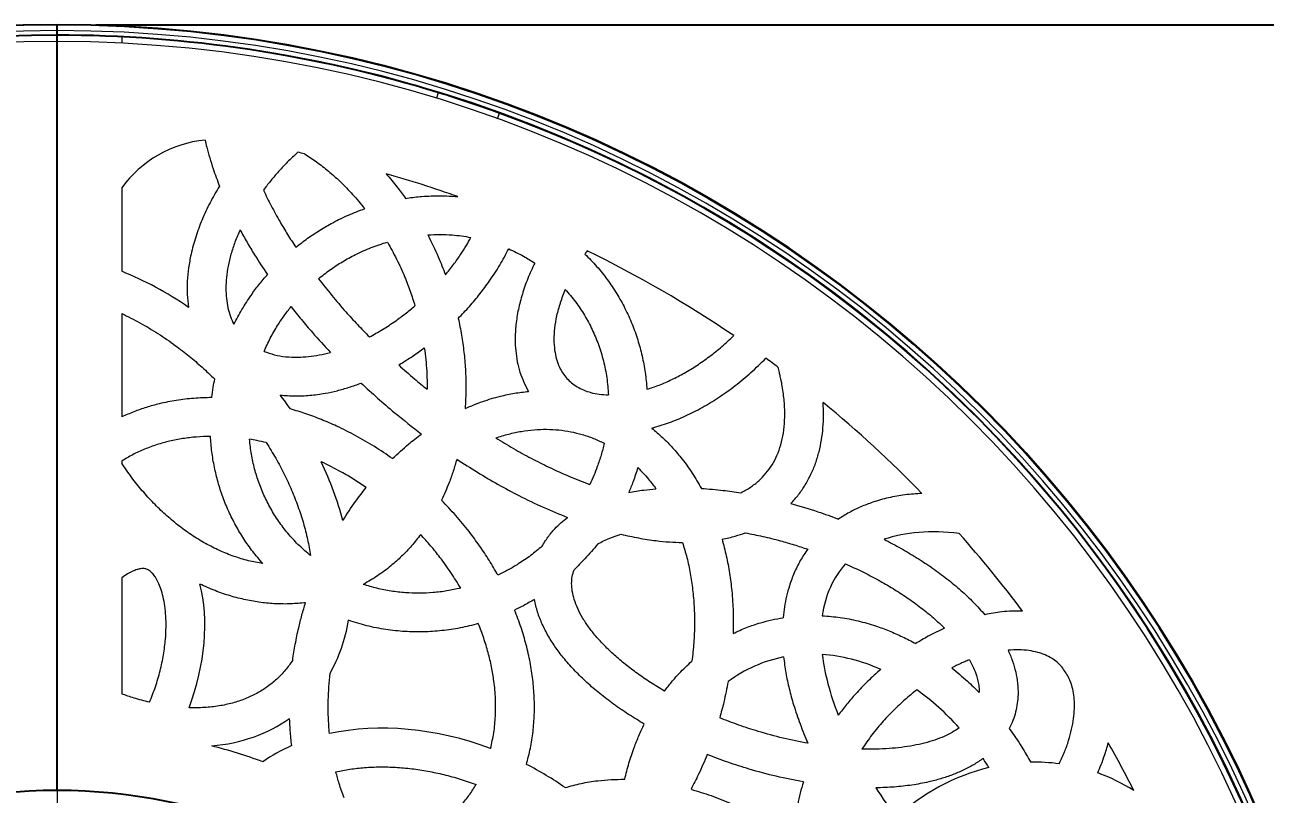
# Model space of a CAD drawing. Header units: millimetres. Extents: x -2045 to 3895, y -2116 to 2084.
# Drawn here: x 64 to 1024, y 599 to 1195 of the extents above; entities that cross this region are included whole.
import ezdxf

# ---------------------------------------------------------------- set-up
doc = ezdxf.new("R2010")
doc.units = ezdxf.units.MM
doc.header["$PDSIZE"] = -1
doc.layers.add('WYMIAR', color=96, linetype='Continuous')
doc.dimstyles.new('1-1', dxfattribs={"dimtxt": 30, "dimasz": 25, "dimexe": 6.25, "dimexo": 30, "dimgap": 20.625, "dimtad": 1, "dimdec": 1, "dimtxsty": 'Standard', "dimcen": 0, "dimclrd": 2, "dimclre": 2, "dimclrt": 2, "dimadec": 0, "dimazin": 0, "dimtfac": 1, "dimtdec": 1, "dimtmove": 0, "dimatfit": 3, "dimfxl": 0, "dimarcsym": 0})

# ---------------------------------------------------------------- blocks, each defined once
blk = doc.blocks.new('*D5')
at = {"layer": 'Defpoints', "color": 0}
for p in [(88.71, 1194.81), (88.71, -831.19), (1588.98, -831.19)]:
    blk.add_point(p, dxfattribs=at)
at = {"layer": 'WYMIAR', "color": 2, "lineweight": -2}
for p, q in [((118.71, 1194.81), (1595.23, 1194.81)), ((1588.98, 1169.81), (1588.98, -806.19)), ((118.71, -831.19), (1595.23, -831.19))]:
    blk.add_line(p, q, dxfattribs=at)
at = {"layer": 'WYMIAR', "color": 2}
for points in [[(1584.81, 1169.81), (1593.14, 1169.81), (1588.98, 1194.81)], [(1584.81, -806.19), (1593.14, -806.19), (1588.98, -831.19)]]:
    blk.add_solid(points, dxfattribs=at)
at = {"layer": 'WYMIAR', "color": 2, "insert": (1553.35, 181.81), "char_height": 30, "attachment_point": 5, "rotation": 90}
blk.add_mtext('2026', dxfattribs=at)

msp = doc.modelspace()

# ---------------------------------------------------------------- linework, layer by layer
at = {"color": 7, "linetype": 'Continuous'}
msp.add_line((88.71, 601.81), (88.71, 1194.81), dxfattribs=at)
msp.add_line((88.71, 601.81), (88.71, 1194.81), dxfattribs=at)
at = {"color": 7, "linetype": 'Continuous', "lineweight": 15}
for p, q in [((88.71, 1194.81), (88.71, 1190.31)), ((88.71, 1190.31), (88.71, 1186.81)), ((88.71, 1186.81), (88.71, 1181.81)), ((88.71, 1181.81), (88.71, 581.81)), ((138.71, 1185.57), (138.71, 1180.56)), ((383.71, 1142.34), (382.19, 1137.78)), ((431.12, 1126.45), (383.71, 1142.34)), ((429.6, 1121.92), (431.12, 1126.45)), ((138.71, 1068.47), (138.71, 1003.91)), ((138.71, 971.2), (138.71, 891.06)), ((138.71, 856.87), (138.71, 855.3)), ((138.71, 766.47), (138.71, 676.6))]:
    msp.add_line(p, q, dxfattribs=at)
at = {"color": 7, "linetype": 'Continuous'}
for centre, radius, start, end in [((88.71, 181.81), 1013, 90, 180), ((89.51, 181.02), 1013.79, 90.04482, 179.95518), ((88.71, 181.81), 1013, 0, 90), ((87.92, 181.02), 1013.79, 0.04482, 89.95518), ((89.51, 181.02), 1005.79, 90.04482, 160.04886), ((87.92, 181.02), 1005.79, 72.89744, 89.95518), ((87.92, 181.02), 1005.79, 70.04886, 72.89744), ((87.92, 181.02), 1005.79, 0.04482, 70.04886), ((88.71, 181.81), 420, 90, 180), ((88.71, 181.81), 420, 0, 90)]:
    msp.add_arc(centre, radius, start, end, dxfattribs=at)
at = {"color": 7, "linetype": 'Continuous', "lineweight": 15}
for centre, radius, start, end in [((88.71, 181.81), 1013, 90, 180), ((88.71, 181.81), 1008.5, 90, 180), ((88.71, 181.81), 1013, 0, 90), ((88.71, 181.81), 1008.5, 0, 90), ((88.71, 181.81), 1005, 90, 180), ((88.71, 181.81), 1000, 90, 180), ((88.71, 181.81), 1005, 0, 90), ((88.71, 181.81), 1000, 0, 90), ((212.14, 1015.38), 90.61, 95.68702, 144.13311), ((241.9, 1112.22), 39.31, 189.78132, 197.95258), ((88.71, 181.81), 933, 78.15994, 78.49073), ((88.71, 181.81), 933, 70.58037, 74.15874), ((88.71, 181.81), 933, 55.8637, 63.91393), ((88.71, 181.81), 933, 53.262, 53.99465), ((88.71, 181.81), 933, 44.16561, 50.5508), ((88.71, 181.81), 933, 36.79414, 41.56258), ((88.71, 181.81), 933, 32.97399, 33.55041), ((88.71, 181.81), 470, 70.21352, 75.24963), ((88.71, 181.81), 933, 26.7475, 29.3238)]:
    msp.add_arc(centre, radius, start, end, dxfattribs=at)
for centre, major_axis, ratio, start_param, end_param in [((130.24, 827.45), (-148.8, 161.46), 0.694421, 5.029466, 5.312628), ((130.24, 827.45), (-148.8, 161.46), 0.694421, 4.516259, 4.577001), ((130.24, 827.45), (-148.8, 161.46), 0.694421, 4.05656, 4.294645), ((901.27, 598.61), (203.61, -177.33), 0.489962, 2.517479, 2.867953), ((901.27, 598.61), (203.61, -177.33), 0.489962, 3.127961, 3.450953), ((132.18, 694.24), (35.06, 107.53), 0.572575, 4.634179, 5.560096), ((130.24, 827.45), (-148.8, 161.46), 0.694421, 3.362193, 3.631227), ((699.13, 527.44), (-64.81, 173.02), 0.761179, 6.160952, 6.496563), ((901.27, 598.61), (203.61, -177.33), 0.489962, 3.637569, 3.893168), ((699.13, 527.44), (-64.81, 173.02), 0.761179, 5.641329, 5.950808), ((699.13, 527.44), (-64.81, 173.02), 0.761179, 5.185656, 5.443017), ((130.24, 827.45), (-148.8, 161.46), 0.694421, 2.649301, 3.053765), ((384.11, 501.51), (173.05, -79.56), 0.724711, 1.671137, 2.375155), ((384.11, 501.51), (173.05, -79.56), 0.724711, 2.566406, 2.736279), ((699.13, 527.44), (-64.81, 173.02), 0.761179, 4.971672, 5.017844), ((384.11, 501.51), (173.05, -79.56), 0.724711, 1.326907, 1.51171), ((837.13, 474.79), (-110.2, -106.16), 0.947335, 4.156784, 4.697451), ((837.13, 474.79), (-110.2, -106.16), 0.947335, 3.789924, 3.938964), ((837.13, 474.79), (-110.2, -106.16), 0.947335, 3.368509, 3.581647), ((901.27, 598.61), (203.61, -177.33), 0.489962, 4.174516, 4.287729)]:
    msp.add_ellipse(centre, major_axis=major_axis, ratio=ratio, start_param=start_param, end_param=end_param, dxfattribs=at)
for points, knots in [([(204.5, 1100.1), (205.24, 1097.31), (206.73, 1091.67), (209.91, 1081.55), (212.65, 1074.34), (214.34, 1069.89)], [0, 0, 0, 0, 0.2724637, 0.5507536, 1, 1, 1, 1]), ([(274.87, 1096.05), (272.16, 1093.51), (266.73, 1088.43), (259.71, 1080.85), (253.57, 1073.62), (250.09, 1069.02), (248.36, 1066.74)], [0, 0, 0, 0, 0.2819, 0.563091, 0.782575, 1, 1, 1, 1]), ([(280.15, 1094.96), (283.3, 1092.89), (289.69, 1088.69), (298.79, 1081.52), (308.15, 1073.17), (317.63, 1063.54), (323.7, 1056.15), (326.77, 1052.43)], [0, 0, 0, 0, 0.178738, 0.361395, 0.547755, 0.771762, 1, 1, 1, 1]), ([(343.4, 1079.38), (346.29, 1075.94), (351.47, 1069.78), (356.18, 1063.24), (358.26, 1060.35)], [0, 0, 0, 0, 0.558184, 1, 1, 1, 1]), ([(214.34, 1069.89), (211.83, 1065.61), (206.86, 1057.14), (200.74, 1043.92), (195.78, 1030.58), (192.39, 1018.12), (190.32, 1006.66), (189.34, 996.27), (189.23, 986.02), (189.99, 979.3), (190.38, 975.97)], [0, 0, 0, 0, 0.150501, 0.297868, 0.441728, 0.581898, 0.689466, 0.794866, 0.898283, 1, 1, 1, 1]), ([(248.36, 1066.74), (250.34, 1062.65), (254.36, 1054.32), (260.71, 1042.9), (267.08, 1032.23), (271.29, 1025.77), (273.42, 1022.51)], [0, 0, 0, 0, 0.26772, 0.54537, 0.770027, 1, 1, 1, 1]), ([(358.26, 1060.35), (362.04, 1060.87), (369.6, 1061.89), (380.21, 1062.4), (389.99, 1062.37), (395.95, 1061.95), (398.92, 1061.74)], [0, 0, 0, 0, 0.280831, 0.561019, 0.780706, 1, 1, 1, 1]), ([(273.42, 1022.51), (276.44, 1024.87), (282.48, 1029.58), (292.08, 1035.92), (302.62, 1041.99), (314.14, 1047.65), (322.56, 1050.84), (326.77, 1052.43)], [0, 0, 0, 0, 0.1870832, 0.3740463, 0.5608037, 0.7805998, 1, 1, 1, 1]), ([(230.24, 1036.07), (228.88, 1032.9), (226.23, 1026.7), (223.19, 1017.28), (220.98, 1008.11), (219.65, 999.25), (219.2, 990.84), (219.58, 982.96), (220.78, 975.68), (222.66, 968.93), (224.58, 964.84), (225.52, 962.84)], [0, 0, 0, 0, 0.136256, 0.266878, 0.391384, 0.509449, 0.620904, 0.724009, 0.821102, 0.912796, 1, 1, 1, 1]), ([(230.24, 1036.07), (232.04, 1032.82), (235.67, 1026.27), (242.65, 1014.65), (248.1, 1006.45), (251.46, 1001.4)], [0, 0, 0, 0, 0.273756, 0.552502, 1, 1, 1, 1]), ([(375.49, 1032.08), (378.65, 1032.22), (384.94, 1032.5), (393.7, 1032.13), (401.72, 1031.36), (406.57, 1030.55), (408.99, 1030.14)], [0, 0, 0, 0, 0.281596, 0.561939, 0.781347, 1, 1, 1, 1]), ([(375.49, 1032.08), (378.32, 1026.44), (383.37, 1016.34), (387.43, 1005.81), (389.21, 1001.17)], [0, 0, 0, 0, 0.559479, 1, 1, 1, 1]), ([(389.21, 1001.17), (391.31, 1003.78), (395.48, 1008.96), (400.77, 1016.5), (405.27, 1023.55), (407.76, 1027.96), (408.99, 1030.14)], [0, 0, 0, 0, 0.286004, 0.56795, 0.785868, 1, 1, 1, 1]), ([(290.94, 998.08), (293.92, 1000.45), (299.88, 1005.18), (309.46, 1011.4), (320.02, 1017.23), (331.59, 1022.48), (340.06, 1025.21), (344.29, 1026.57)], [0, 0, 0, 0, 0.1876093, 0.3749354, 0.5618411, 0.7813913, 1, 1, 1, 1]), ([(344.29, 1026.57), (346.71, 1022.18), (351.58, 1013.39), (357.32, 1000.59), (362.03, 988.5), (364.42, 980.94), (365.62, 977.16)], [0, 0, 0, 0, 0.278726, 0.558943, 0.779546, 1, 1, 1, 1]), ([(399.12, 967.45), (402.05, 970.51), (407.87, 976.62), (415.94, 986.33), (423.84, 996.96), (431.42, 1008.53), (435.95, 1017.03), (438.2, 1021.25)], [0, 0, 0, 0, 0.190141, 0.379336, 0.566974, 0.785369, 1, 1, 1, 1]), ([(438.2, 1021.25), (442.09, 1019.43), (449.03, 1016.19), (455.48, 1012.06), (458.32, 1010.25)], [0, 0, 0, 0, 0.56075, 1, 1, 1, 1]), ([(498.97, 1019.77), (498.64, 1019.3), (498.04, 1018.46), (497.45, 1017.61), (497.19, 1017.24)], [0, 0, 0, 0, 0.5607775, 1, 1, 1, 1]), ([(458.32, 1010.25), (456.47, 1006.29), (452.82, 998.48), (448.61, 986.45), (445.49, 974.52), (443.6, 962.74), (443, 952.01), (443.45, 942.4), (444.68, 933.91), (446.75, 925.78), (449.6, 918.03), (452.23, 913.26), (453.54, 910.89)], [0, 0, 0, 0, 0.126579, 0.249473, 0.368438, 0.483377, 0.594372, 0.679003, 0.761588, 0.842388, 0.921744, 1, 1, 1, 1]), ([(497.19, 1017.24), (500.26, 1014.12), (506.39, 1007.86), (514.57, 997.55), (521.92, 986.64), (528.33, 975.13), (533.75, 963.19), (538.16, 950.89), (541.54, 938.33), (543.98, 925.52), (544.75, 916.85), (545.14, 912.51)], [0, 0, 0, 0, 0.111474, 0.2229867, 0.3345688, 0.4462856, 0.5581609, 0.6682493, 0.7785647, 0.8891413, 1, 1, 1, 1]), ([(225.52, 962.84), (227.54, 966.69), (231.58, 974.38), (238.19, 984.55), (244.81, 993.58), (249.24, 998.79), (251.46, 1001.4)], [0, 0, 0, 0, 0.279553, 0.559489, 0.779692, 1, 1, 1, 1]), ([(290.94, 998.08), (294.33, 993.77), (301.17, 985.09), (311.3, 973.36), (321.03, 962.64), (327.24, 956.25), (330.36, 953.04)], [0, 0, 0, 0, 0.2745172, 0.5537835, 0.7759398, 1, 1, 1, 1]), ([(481.95, 989.86), (480.57, 986.4), (477.91, 979.7), (475.16, 969.61), (473.52, 960.07), (473, 951.2), (473.52, 943.14), (474.98, 935.97), (477.19, 929.95), (479.95, 924.97), (483.12, 920.86), (486.84, 917.31), (491.18, 914.28), (496.19, 911.78), (501.92, 909.85), (508.38, 908.52), (512.95, 908.25), (515.34, 908.11)], [0, 0, 0, 0, 0.103363, 0.200168, 0.289804, 0.371874, 0.446307, 0.5135, 0.574393, 0.623784, 0.671038, 0.717928, 0.766172, 0.817439, 0.872961, 0.933656, 1, 1, 1, 1]), ([(481.95, 989.86), (484.66, 986.7), (490.08, 980.37), (496.99, 969.91), (502.93, 958.85), (507.86, 947.03), (511.65, 934.53), (514.32, 921.45), (515, 912.56), (515.34, 908.11)], [0, 0, 0, 0, 0.138597, 0.277412, 0.416603, 0.556313, 0.703362, 0.851231, 1, 1, 1, 1]), ([(138.71, 971.2), (143.44, 968.87), (153.01, 964.14), (166.89, 955.75), (179.54, 947.06), (190.9, 938.25), (201.06, 929.61), (207.5, 923.44), (210.73, 920.34)], [0, 0, 0, 0, 0.178395, 0.361559, 0.548651, 0.697834, 0.84844, 1, 1, 1, 1]), ([(248.84, 941.83), (250.4, 945.27), (253.54, 952.15), (258.84, 961.29), (264.22, 969.43), (267.88, 974.15), (269.72, 976.51)], [0, 0, 0, 0, 0.278999, 0.558866, 0.77927, 1, 1, 1, 1]), ([(269.72, 976.51), (272.4, 973.14), (277.81, 966.36), (287.9, 954.47), (295.54, 946.18), (300.23, 941.08)], [0, 0, 0, 0, 0.276514, 0.555945, 1, 1, 1, 1]), ([(330.36, 953.04), (333.77, 954.92), (340.68, 958.72), (349.9, 964.85), (358.26, 971), (363.16, 975.1), (365.62, 977.16)], [0, 0, 0, 0, 0.2731546, 0.5525313, 0.7753056, 1, 1, 1, 1]), ([(399.12, 967.45), (400.02, 963.1), (401.81, 954.44), (403.62, 941.32), (404.83, 927.45), (405.29, 912.87), (404.76, 902.69), (404.5, 897.63)], [0, 0, 0, 0, 0.189401, 0.377809, 0.564977, 0.783659, 1, 1, 1, 1]), ([(545.14, 912.51), (548.32, 913.56), (554.85, 915.71), (564.49, 919.96), (574.2, 925.01), (583.99, 930.99), (593.72, 937.87), (603.3, 945.56), (609.28, 951.22), (612.28, 954.06)], [0, 0, 0, 0, 0.12621, 0.258548, 0.396138, 0.538003, 0.690089, 0.844513, 1, 1, 1, 1]), ([(248.84, 941.83), (251.46, 940.9), (256.9, 938.97), (265.8, 937.56), (274.67, 937.2), (283.37, 937.77), (291.74, 938.99), (297.35, 940.38), (300.23, 941.08)], [0, 0, 0, 0, 0.159672, 0.330818, 0.514698, 0.668462, 0.830325, 1, 1, 1, 1]), ([(353.04, 931.34), (356.82, 933.65), (363.6, 937.78), (370.01, 942.45), (372.85, 944.52)], [0, 0, 0, 0, 0.557559, 1, 1, 1, 1]), ([(372.85, 944.52), (373.25, 941.52), (374.04, 935.53), (374.92, 924.86), (375.02, 917.18), (375.08, 912.51)], [0, 0, 0, 0, 0.283156, 0.564036, 1, 1, 1, 1]), ([(353.04, 931.34), (357.09, 927.75), (364.31, 921.33), (371.79, 915.2), (375.08, 912.51)], [0, 0, 0, 0, 0.5602265, 1, 1, 1, 1]), ([(548.86, 882.39), (553.24, 883.68), (562.13, 886.3), (575.16, 891.77), (588.08, 898.33), (600.93, 906.16), (613.55, 915.2), (625.83, 925.33), (633.4, 932.82), (637.19, 936.58)], [0, 0, 0, 0, 0.130526, 0.2652094, 0.403545, 0.5449045, 0.6954068, 0.8474431, 1, 1, 1, 1]), ([(617.74, 832.36), (620.27, 833.71), (625.21, 836.34), (631.77, 841.46), (637.43, 847.3), (642.19, 853.94), (646.03, 861.39), (648.95, 869.66), (650.92, 878.76), (651.89, 888.64), (651.83, 899.29), (650.91, 908.58), (649.96, 914.49), (649.55, 916.73), (649.46, 917.23), (649.33, 917.85), (649.1, 918.92), (648.76, 920.49), (648.27, 922.76), (647.6, 925.83), (647.09, 928.17), (646.79, 929.5)], [0, 0, 0, 0, 0.077486, 0.15179, 0.224555, 0.29759, 0.372657, 0.451357, 0.534957, 0.624441, 0.720447, 0.823379, 0.877514, 0.882681, 0.885366, 0.891175, 0.899939, 0.914903, 0.93499, 0.962898, 1, 1, 1, 1]), ([(208.37, 906.07), (208.73, 908.75), (209.37, 913.53), (210.31, 918.26), (210.73, 920.34)], [0, 0, 0, 0, 0.559645, 1, 1, 1, 1]), ([(261.42, 908.04), (265.19, 907.73), (272.82, 907.1), (284.44, 907.68), (295.33, 909.15), (305.46, 911.35), (314.79, 913.97), (320.92, 916.19), (324.01, 917.31)], [0, 0, 0, 0, 0.177806, 0.359324, 0.544994, 0.693946, 0.84563, 1, 1, 1, 1]), ([(324.01, 917.31), (328.2, 913.43), (336.6, 905.67), (352.05, 892.36), (363.64, 883.34), (370.71, 877.84)], [0, 0, 0, 0, 0.280223, 0.560653, 1, 1, 1, 1]), ([(208.37, 906.07), (203.74, 905.95), (194.57, 905.7), (181.01, 904.04), (168.75, 901.62), (157.79, 898.57), (148.05, 895.21), (141.81, 892.44), (138.71, 891.06)], [0, 0, 0, 0, 0.1931713, 0.3831588, 0.570094, 0.7149757, 0.8582278, 1, 1, 1, 1]), ([(404.5, 897.63), (408.98, 899.52), (417.88, 903.27), (430.71, 907.03), (442.59, 909.6), (449.9, 910.46), (453.54, 910.89)], [0, 0, 0, 0, 0.2860787, 0.5671548, 0.7848304, 1, 1, 1, 1]), ([(348.21, 858.85), (343.6, 862.01), (334.39, 868.3), (319.94, 876.62), (306.2, 883.53), (293.29, 889.11), (281.34, 893.63), (273.24, 896.1), (269.21, 897.33)], [0, 0, 0, 0, 0.189994, 0.378879, 0.56626, 0.712204, 0.856833, 1, 1, 1, 1]), ([(656.57, 824.01), (658.61, 826.28), (662.68, 830.84), (667.83, 838.46), (672.22, 846.58), (675.76, 855.18), (678.47, 864.11), (680.38, 873.32), (681.51, 882.76), (681.96, 892.45), (681.68, 898.97), (681.54, 902.27)], [0, 0, 0, 0, 0.108254, 0.216606, 0.325524, 0.435163, 0.545957, 0.656299, 0.768516, 0.882951, 1, 1, 1, 1]), ([(207.36, 876.06), (203.73, 875.94), (196.55, 875.71), (185.99, 874.41), (175.82, 872.44), (165.93, 869.72), (156.39, 866.22), (147.21, 862.01), (141.53, 858.57), (138.71, 856.87)], [0, 0, 0, 0, 0.1510464, 0.2982098, 0.4415729, 0.5812783, 0.7240217, 0.8634242, 1, 1, 1, 1]), ([(247.92, 777.48), (245.29, 780.55), (240.03, 786.68), (233.06, 796.61), (226.82, 807.01), (221.39, 817.88), (216.83, 829.08), (213.13, 840.54), (210.31, 852.2), (208.29, 864.06), (207.67, 872.06), (207.36, 876.06)], [0, 0, 0, 0, 0.111434, 0.222924, 0.334513, 0.446248, 0.558146, 0.668253, 0.778583, 0.889156, 1, 1, 1, 1]), ([(284.81, 783.67), (281.87, 786.19), (275.98, 791.22), (268.07, 799.76), (260.91, 808.93), (254.61, 818.75), (249.25, 829.06), (244.84, 839.78), (241.41, 850.82), (238.88, 862.17), (238.02, 869.89), (237.6, 873.76)], [0, 0, 0, 0, 0.111173, 0.222305, 0.333514, 0.444913, 0.55661, 0.666701, 0.777253, 0.888337, 1, 1, 1, 1]), ([(250.58, 871.19), (248.16, 871.73), (243.85, 872.7), (239.5, 873.44), (237.6, 873.76)], [0, 0, 0, 0, 0.562873, 1, 1, 1, 1]), ([(348.21, 858.85), (352.27, 862.63), (359.46, 869.33), (367.29, 875.26), (370.71, 877.84)], [0, 0, 0, 0, 0.5639892, 1, 1, 1, 1]), ([(428.13, 874.78), (431.44, 875.85), (437.98, 877.95), (447.94, 880.04), (457.79, 881.29), (467.49, 881.65), (476.97, 881.13), (486.18, 879.77), (495.09, 877.59), (503.78, 874.64), (509.3, 872.01), (512.06, 870.7)], [0, 0, 0, 0, 0.120755, 0.238302, 0.352937, 0.465081, 0.575227, 0.682002, 0.787979, 0.893769, 1, 1, 1, 1]), ([(428.13, 874.78), (432.69, 872.03), (441.72, 866.57), (455.45, 859.06), (469.88, 851.81), (484.95, 844.95), (495.65, 840.85), (500.9, 838.84)], [0, 0, 0, 0, 0.196588, 0.389251, 0.577407, 0.792632, 1, 1, 1, 1]), ([(548.86, 882.39), (551.68, 880.01), (557.35, 875.23), (565.16, 867.2), (572.9, 858.02), (580.45, 847.57), (585, 839.68), (587.29, 835.7)], [0, 0, 0, 0, 0.1817, 0.365406, 0.551388, 0.773803, 1, 1, 1, 1]), ([(250.58, 871.19), (253.06, 867.17), (257.99, 859.18), (264.5, 846.84), (270.24, 834.43), (275.22, 821.82), (279.36, 809.09), (282.68, 796.34), (284.11, 787.84), (284.81, 783.67)], [0, 0, 0, 0, 0.1499093, 0.297389, 0.4419376, 0.5830854, 0.7268333, 0.8659346, 1, 1, 1, 1]), ([(512.06, 870.7), (511.32, 867.64), (509.82, 861.52), (507.03, 853.19), (504.07, 845.61), (501.96, 841.1), (500.9, 838.84)], [0, 0, 0, 0, 0.278703, 0.558454, 0.778956, 1, 1, 1, 1]), ([(247.92, 777.48), (244.19, 778.16), (236.63, 779.53), (225.45, 782.98), (214.31, 787.45), (203.3, 793.03), (192.49, 799.65), (182.18, 807.14), (172.42, 815.38), (163.22, 824.27), (154.49, 833.93), (146.22, 844.26), (141.23, 851.6), (138.71, 855.3)], [0, 0, 0, 0, 0.082367, 0.166934, 0.253854, 0.343193, 0.434962, 0.529096, 0.619922, 0.71261, 0.806991, 0.902864, 1, 1, 1, 1]), ([(327.87, 836.47), (324.72, 838.57), (318.45, 842.75), (306.93, 849.56), (298.32, 853.81), (293.09, 856.39)], [0, 0, 0, 0, 0.282577, 0.563419, 1, 1, 1, 1]), ([(397.99, 858.48), (397.11, 855.38), (395.35, 849.21), (391.59, 838.48), (388.24, 831.05), (386.2, 826.54)], [0, 0, 0, 0, 0.283499, 0.564278, 1, 1, 1, 1]), ([(397.99, 858.48), (403.27, 855.04), (413.76, 848.23), (429.8, 838.84), (446.8, 829.71), (464.69, 821.01), (477.48, 815.81), (483.77, 813.24)], [0, 0, 0, 0, 0.194498, 0.385986, 0.573925, 0.790151, 1, 1, 1, 1]), ([(538.11, 851.86), (536.94, 848.21), (534.85, 841.69), (532.2, 835.37), (531.04, 832.59)], [0, 0, 0, 0, 0.5595604, 1, 1, 1, 1]), ([(538.11, 851.86), (540.89, 849), (545.91, 843.82), (550.2, 838.03), (552.12, 835.44)], [0, 0, 0, 0, 0.553013, 1, 1, 1, 1]), ([(309.84, 810.88), (313.01, 815.83), (318.65, 824.62), (325.06, 832.86), (327.87, 836.47)], [0, 0, 0, 0, 0.56261, 1, 1, 1, 1]), ([(531.04, 832.59), (534.9, 833.27), (541.89, 834.5), (548.96, 835.15), (552.12, 835.44)], [0, 0, 0, 0, 0.5523401, 1, 1, 1, 1]), ([(587.29, 835.7), (592.94, 835.28), (603.13, 834.52), (613.24, 833.03), (617.74, 832.36)], [0, 0, 0, 0, 0.554121, 1, 1, 1, 1]), ([(429.82, 768.56), (427.6, 772.42), (423.12, 780.18), (415.64, 791.41), (407.08, 802.99), (397.35, 814.83), (389.92, 822.63), (386.2, 826.54)], [0, 0, 0, 0, 0.183774, 0.36915, 0.555895, 0.777391, 1, 1, 1, 1]), ([(757.98, 831.87), (753.6, 831.56), (744.91, 830.94), (732.15, 828.62), (720.71, 825.45), (710.6, 821.55), (701.71, 817.26), (696.19, 813.72), (693.44, 811.95)], [0, 0, 0, 0, 0.19272, 0.38171, 0.567819, 0.712604, 0.8566, 1, 1, 1, 1]), ([(656.57, 824.01), (663.53, 822.01), (675.97, 818.43), (688.1, 813.93), (693.44, 811.95)], [0, 0, 0, 0, 0.559858, 1, 1, 1, 1]), ([(464.08, 790.92), (465.49, 793.32), (468.33, 798.13), (473.37, 804.09), (478.53, 809.15), (482.02, 811.87), (483.77, 813.24)], [0, 0, 0, 0, 0.278479, 0.55758, 0.777977, 1, 1, 1, 1]), ([(370.08, 799.98), (367.76, 797.03), (363.14, 791.16), (355.41, 783.09), (346.67, 775.26), (336.83, 767.83), (329.35, 763.53), (325.62, 761.39)], [0, 0, 0, 0, 0.189662, 0.377662, 0.564262, 0.782688, 1, 1, 1, 1]), ([(401.05, 758.44), (398.56, 762.52), (393.55, 770.72), (385.65, 781.6), (377.83, 791.4), (372.67, 797.11), (370.08, 799.98)], [0, 0, 0, 0, 0.275739, 0.555217, 0.776906, 1, 1, 1, 1]), ([(507.17, 792.77), (508.63, 793.57), (511.64, 795.22), (517.53, 797.82), (522.06, 799.3), (524.91, 800.24)], [0, 0, 0, 0, 0.258568, 0.533781, 1, 1, 1, 1]), ([(524.91, 800.24), (529.5, 799.21), (538.53, 797.19), (551.11, 795.31), (562.46, 794.17), (569.31, 793.95), (572.69, 793.84)], [0, 0, 0, 0, 0.291874, 0.57445, 0.789993, 1, 1, 1, 1]), ([(603.28, 796.37), (606.72, 797.1), (612.82, 798.41), (618.72, 800.44), (621.29, 801.32)], [0, 0, 0, 0, 0.564368, 1, 1, 1, 1]), ([(621.29, 801.32), (625.8, 800.43), (634.87, 798.64), (647.42, 795.47), (659.01, 792.16), (666.02, 789.85), (669.54, 788.7)], [0, 0, 0, 0, 0.275988, 0.5559418, 0.777642, 1, 1, 1, 1]), ([(464.08, 790.92), (461.12, 788.46), (455.22, 783.56), (446.36, 777.57), (437.9, 772.54), (432.51, 769.88), (429.82, 768.56)], [0, 0, 0, 0, 0.280604, 0.56084, 0.780648, 1, 1, 1, 1]), ([(507.17, 792.77), (503.93, 788.84), (498.14, 781.83), (491.6, 775.52), (488.72, 772.74)], [0, 0, 0, 0, 0.559894, 1, 1, 1, 1]), ([(572.69, 793.84), (573.86, 789.95), (576.23, 782.07), (578.8, 769.83), (580.68, 757.2), (581.79, 744), (582.09, 730.31), (581.58, 716.2), (580.53, 706.79), (579.99, 702.05)], [0, 0, 0, 0, 0.131364, 0.265977, 0.403622, 0.544048, 0.693822, 0.845942, 1, 1, 1, 1]), ([(603.28, 796.37), (604.42, 792.06), (606.73, 783.37), (609.19, 770.02), (611.03, 755.55), (612.07, 739.97), (611.9, 728.95), (611.81, 723.4)], [0, 0, 0, 0, 0.181349, 0.365329, 0.551795, 0.774486, 1, 1, 1, 1]), ([(669.54, 788.7), (667.57, 785.77), (663.64, 779.91), (658.99, 770.37), (655.53, 761.12), (653.12, 752.3), (651.45, 744.02), (650.81, 738.41), (650.49, 735.59)], [0, 0, 0, 0, 0.1851361, 0.3705336, 0.5565526, 0.7033766, 0.851101, 1, 1, 1, 1]), ([(728.71, 796.29), (733.11, 793.99), (741.81, 789.42), (754.31, 781.93), (766.16, 774.09), (777.44, 765.77), (788.02, 756.96), (797.88, 747.75), (803.73, 741.15), (806.6, 737.92)], [0, 0, 0, 0, 0.152068, 0.30096, 0.446144, 0.587144, 0.729999, 0.867639, 1, 1, 1, 1]), ([(157.94, 773.25), (157.55, 773.36), (156.67, 773.6), (155.07, 773.67), (153, 773.48), (150.27, 772.81), (146.89, 771.5), (142.88, 769.4), (140.18, 767.5), (138.71, 766.47)], [0, 0, 0, 0, 0.057985, 0.12991, 0.226274, 0.355152, 0.529121, 0.74438, 1, 1, 1, 1]), ([(160.21, 670.07), (161.8, 674.06), (164.98, 682.05), (168.54, 694.4), (171.16, 706.74), (172.6, 718.02), (173.12, 728.01), (172.95, 736.58), (172.19, 744.47), (170.9, 751.54), (169.19, 757.66), (167.18, 762.71), (165.06, 766.66), (162.97, 769.55), (161.07, 771.47), (159.43, 772.66), (158.39, 773.08), (157.94, 773.25)], [0, 0, 0, 0, 0.117708, 0.2356502, 0.3516532, 0.4634563, 0.5469683, 0.6255684, 0.6982649, 0.7641284, 0.8222818, 0.8720763, 0.9129238, 0.944877, 0.9694447, 0.9867429, 1, 1, 1, 1]), ([(558.74, 678.77), (555.11, 680.95), (547.98, 685.24), (537.89, 692.15), (528.53, 699.22), (520.02, 706.43), (512.39, 713.72), (505.71, 721.01), (500.02, 728.23), (495.27, 735.42), (491.54, 742.48), (488.87, 749.35), (487.28, 755.83), (486.75, 761.89), (487.14, 767.55), (488.2, 771.04), (488.72, 772.74)], [0, 0, 0, 0, 0.1016132, 0.1996472, 0.2936009, 0.3830174, 0.4674897, 0.5466699, 0.6202915, 0.6881732, 0.7530807, 0.8117925, 0.8647471, 0.9128001, 0.9572837, 1, 1, 1, 1]), ([(698.86, 777.28), (703.15, 775.32), (711.64, 771.43), (723.9, 765.01), (735.56, 758.26), (746.66, 751.1), (757.09, 743.56), (766.77, 735.75), (772.6, 730.18), (775.43, 727.49)], [0, 0, 0, 0, 0.154119, 0.305094, 0.452028, 0.594065, 0.736738, 0.872301, 1, 1, 1, 1]), ([(280.95, 747.22), (277.14, 746.85), (269.51, 746.09), (257.94, 746.22), (246.34, 747.25), (234.57, 749.28), (222.7, 752.34), (210.77, 756.38), (203.08, 759.84), (199.21, 761.58)], [0, 0, 0, 0, 0.136372, 0.273578, 0.41187, 0.551415, 0.699154, 0.848642, 1, 1, 1, 1]), ([(401.05, 758.44), (397.51, 757.68), (390.44, 756.16), (379.69, 754.91), (368.93, 754.43), (358.05, 754.8), (347.12, 756.06), (336.21, 758.16), (329.14, 760.32), (325.62, 761.39)], [0, 0, 0, 0, 0.142123, 0.283573, 0.424323, 0.564363, 0.710308, 0.855506, 1, 1, 1, 1]), ([(458.07, 749.67), (455.26, 748.04), (450.26, 745.14), (445.06, 742.61), (442.77, 741.49)], [0, 0, 0, 0, 0.560225, 1, 1, 1, 1]), ([(543.1, 653.16), (539.01, 655.64), (530.92, 660.52), (519.42, 668.46), (508.64, 676.69), (498.69, 685.24), (489.61, 694.07), (481.61, 703.01), (474.7, 712.02), (468.87, 721.06), (464.08, 730.35), (460.29, 739.85), (458.8, 746.41), (458.07, 749.67)], [0, 0, 0, 0, 0.10851, 0.214204, 0.316756, 0.415941, 0.51165, 0.603856, 0.687718, 0.76884, 0.847581, 0.924445, 1, 1, 1, 1]), ([(271, 702.59), (271.63, 706.79), (272.91, 715.23), (275.39, 726.86), (278.06, 737.54), (279.99, 744), (280.95, 747.22)], [0, 0, 0, 0, 0.278858, 0.558798, 0.779274, 1, 1, 1, 1]), ([(451.88, 622), (452.98, 626.14), (455.19, 634.49), (457.15, 647.4), (458.15, 660.61), (458.07, 674.06), (456.97, 687.61), (454.88, 701.18), (451.81, 714.7), (447.85, 728.22), (444.47, 737.05), (442.77, 741.49)], [0, 0, 0, 0, 0.10532, 0.212078, 0.320438, 0.430529, 0.542437, 0.654161, 0.767688, 0.882989, 1, 1, 1, 1]), ([(835.85, 740.63), (833.19, 740.68), (827.79, 740.78), (820.22, 740.18), (813.13, 739.23), (808.79, 738.36), (806.6, 737.92)], [0, 0, 0, 0, 0.271299, 0.549263, 0.772494, 1, 1, 1, 1]), ([(414.66, 730.98), (410.01, 729.8), (400.71, 727.44), (386.49, 725.37), (372.19, 724.42), (357.68, 724.69), (343.07, 726.26), (328.44, 729.09), (319, 732.07), (314.29, 733.56)], [0, 0, 0, 0, 0.141225, 0.282063, 0.422497, 0.562517, 0.708767, 0.854579, 1, 1, 1, 1]), ([(424.14, 634.25), (425.05, 638.33), (426.9, 646.6), (428.09, 659.51), (428.14, 672.87), (426.99, 685.61), (424.98, 697.58), (422.34, 708.7), (418.95, 719.91), (416.1, 727.27), (414.66, 730.98)], [0, 0, 0, 0, 0.126617, 0.257286, 0.392344, 0.53196, 0.644897, 0.760611, 0.879027, 1, 1, 1, 1]), ([(611.81, 723.4), (615.26, 724.99), (622.17, 728.15), (632.22, 731.51), (641.67, 734.02), (647.55, 735.07), (650.49, 735.59)], [0, 0, 0, 0, 0.279863, 0.559677, 0.779702, 1, 1, 1, 1]), ([(680.87, 737.14), (685.5, 736.77), (694.79, 736.01), (708.59, 733.27), (721.24, 729.68), (732.72, 725.44), (743.09, 720.9), (749.77, 717.34), (753.13, 715.55)], [0, 0, 0, 0, 0.183131, 0.367658, 0.553764, 0.701293, 0.850013, 1, 1, 1, 1]), ([(775.43, 727.49), (771.19, 725.47), (763.57, 721.85), (756.34, 717.49), (753.13, 715.55)], [0, 0, 0, 0, 0.555131, 1, 1, 1, 1]), ([(866.27, 697.46), (865.09, 698.7), (862.68, 701.23), (858.27, 704.32), (853.21, 706.91), (847.29, 708.94), (840.48, 710.29), (832.78, 710.89), (827.41, 710.56), (824.61, 710.39)], [0, 0, 0, 0, 0.1138824, 0.230774, 0.354882, 0.4893934, 0.6440248, 0.8140476, 1, 1, 1, 1]), ([(824.61, 710.39), (825.8, 707.63), (828.18, 702.15), (830.65, 693.57), (832.15, 684.88), (832.49, 676.74), (831.89, 669.27), (830.57, 662.54), (828.54, 655.98), (826.56, 651.86), (825.58, 649.8)], [0, 0, 0, 0, 0.143744, 0.285122, 0.424951, 0.56397, 0.673022, 0.782011, 0.890979, 1, 1, 1, 1]), ([(271, 702.59), (269.14, 699.96), (265.47, 694.75), (258.81, 687.89), (251.41, 681.86), (243.16, 676.73), (234.14, 672.53), (224.36, 669.27), (213.84, 667.03), (202.56, 665.74), (194.8, 665.8), (190.82, 665.83)], [0, 0, 0, 0, 0.104329, 0.206911, 0.309491, 0.413848, 0.52158, 0.632076, 0.748175, 0.870697, 1, 1, 1, 1]), ([(558.74, 678.77), (560.54, 681.12), (564.15, 685.81), (571.11, 693.72), (576.63, 698.9), (579.99, 702.05)], [0, 0, 0, 0, 0.281676, 0.56198, 1, 1, 1, 1]), ([(650.87, 705.19), (651.4, 701.11), (652.47, 692.86), (655.14, 680.49), (658.78, 667.23), (663.54, 653.06), (667.64, 643.26), (669.72, 638.29)], [0, 0, 0, 0, 0.176756, 0.357758, 0.54333, 0.768231, 1, 1, 1, 1]), ([(794.67, 703.04), (793.5, 702.53), (791.34, 701.6), (788.33, 700.27), (785.64, 699.06), (783.24, 697.95), (781.71, 697.2), (781, 696.86)], [0, 0, 0, 0, 0.254244, 0.471903, 0.657945, 0.843396, 1, 1, 1, 1]), ([(794.67, 703.04), (795.76, 701), (797.85, 697.09), (799.99, 691.51), (801.4, 686.61), (801.85, 683.67), (802.06, 682.25)], [0, 0, 0, 0, 0.312235, 0.59844, 0.806153, 1, 1, 1, 1]), ([(299.44, 645.8), (299.11, 650.07), (298.45, 658.68), (298.44, 670.8), (298.93, 682.11), (299.62, 689.03), (299.97, 692.51)], [0, 0, 0, 0, 0.2746, 0.553727, 0.775823, 1, 1, 1, 1]), ([(726.07, 695.56), (722.68, 692.52), (715.92, 686.45), (707.2, 677.28), (699.6, 668.49), (695.32, 662.85), (693.18, 660.05)], [0, 0, 0, 0, 0.281193, 0.562171, 0.781901, 1, 1, 1, 1]), ([(781, 696.86), (785.14, 693.45), (792.54, 687.33), (799.33, 680.54), (802.34, 677.54)], [0, 0, 0, 0, 0.557565, 1, 1, 1, 1]), ([(607.9, 686.09), (606.9, 680.81), (605.1, 671.35), (602.58, 662.07), (601.47, 657.98)], [0, 0, 0, 0, 0.559269, 1, 1, 1, 1]), ([(802.06, 682.25), (802.07, 682.23), (802.07, 682.19), (802.08, 682.14), (802.08, 682.12)], [0, 0, 0, 0, 0.560428, 1, 1, 1, 1]), ([(802.08, 682.12), (802.17, 681.26), (802.32, 679.73), (802.33, 678.2), (802.34, 677.54)], [0, 0, 0, 0, 0.568307, 1, 1, 1, 1]), ([(864.24, 622.46), (865.64, 625.48), (868.37, 631.38), (871.55, 640.34), (873.91, 649), (875.4, 657.27), (876.06, 665.01), (875.94, 672.14), (875.09, 678.6), (873.67, 684.42), (872.15, 687.93), (871.42, 689.61)], [0, 0, 0, 0, 0.143392, 0.279903, 0.408774, 0.529425, 0.641396, 0.742832, 0.835909, 0.921297, 1, 1, 1, 1]), ([(160.21, 670.07), (156.2, 671.1), (148.94, 672.97), (141.88, 675.48), (138.71, 676.6)], [0, 0, 0, 0, 0.5520719, 1, 1, 1, 1]), ([(753.97, 679.64), (750.9, 677.19), (744.75, 672.26), (736.13, 664.15), (727.54, 655.09), (719.17, 645.06), (714.04, 637.55), (711.5, 633.83)], [0, 0, 0, 0, 0.187818, 0.376698, 0.565212, 0.784986, 1, 1, 1, 1]), ([(270.27, 636.48), (269.84, 640.39), (269.08, 647.4), (268.77, 654.44), (268.63, 657.55)], [0, 0, 0, 0, 0.557783, 1, 1, 1, 1]), ([(527.98, 610.45), (529.02, 614.61), (531.08, 622.9), (534.87, 634.14), (538.85, 644.24), (541.69, 650.19), (543.1, 653.16)], [0, 0, 0, 0, 0.283488, 0.564212, 0.782901, 1, 1, 1, 1]), ([(669.72, 638.29), (663.3, 639.55), (650.34, 642.1), (632.53, 647.02), (616.18, 652.29), (606.37, 656.08), (601.47, 657.98)], [0, 0, 0, 0, 0.275826, 0.556616, 0.778594, 1, 1, 1, 1]), ([(786.81, 650.21), (785.03, 649.02), (781.28, 646.54), (774.93, 643.46), (767.8, 640.69), (759.88, 638.35), (751.28, 636.46), (742.08, 635.05), (732.35, 634.13), (722.08, 633.67), (715.08, 633.78), (711.5, 633.83)], [0, 0, 0, 0, 0.082198, 0.172033, 0.2697, 0.375188, 0.488327, 0.606609, 0.731621, 0.862916, 1, 1, 1, 1]), ([(825.58, 649.8), (828.87, 645.06), (834.77, 636.58), (839.89, 627.61), (842.15, 623.66)], [0, 0, 0, 0, 0.558639, 1, 1, 1, 1]), ([(893.99, 615.31), (895.8, 619.66), (898.98, 627.31), (901.2, 635.29), (902.16, 638.75)], [0, 0, 0, 0, 0.5675119, 1, 1, 1, 1]), ([(591.75, 629.55), (589.61, 624.45), (585.79, 615.35), (581.26, 606.58), (579.27, 602.73)], [0, 0, 0, 0, 0.561049, 1, 1, 1, 1]), ([(666.22, 608.44), (659.2, 609.79), (645.06, 612.5), (625.62, 617.77), (607.79, 623.43), (597.1, 627.51), (591.75, 629.55)], [0, 0, 0, 0, 0.2765012, 0.5570534, 0.7786865, 1, 1, 1, 1]), ([(805.24, 626.52), (802.83, 624.85), (797.95, 621.48), (789.97, 617.32), (781.5, 613.72), (772.53, 610.72), (762.08, 608), (750.06, 605.8), (736.41, 604.25), (727.09, 603.93), (722.34, 603.78)], [0, 0, 0, 0, 0.100781, 0.203535, 0.308774, 0.416941, 0.528363, 0.67949, 0.836728, 1, 1, 1, 1]), ([(304.46, 616.18), (308.06, 616.92), (315.39, 618.41), (326.76, 619.64), (338.57, 620.15), (350.75, 619.84), (363.13, 618.74), (375.61, 616.84), (388.1, 614.16), (400.59, 610.76), (408.77, 607.88), (412.89, 606.43)], [0, 0, 0, 0, 0.0997459, 0.2033711, 0.3105634, 0.4210491, 0.5344512, 0.6482662, 0.7641025, 0.8814915, 1, 1, 1, 1]), ([(310.81, 596.03), (309.47, 599.7), (307.06, 606.33), (305.27, 613.14), (304.46, 616.18)], [0, 0, 0, 0, 0.554362, 1, 1, 1, 1]), ([(363.7, 562.97), (366.63, 564.34), (372.42, 567.05), (380.57, 571.98), (388.16, 577.49), (395.26, 583.69), (401.81, 590.6), (407.82, 598.18), (411.19, 603.68), (412.89, 606.43)], [0, 0, 0, 0, 0.145009, 0.287272, 0.427384, 0.56599, 0.710376, 0.854763, 1, 1, 1, 1]), ([(481.85, 603.99), (485.94, 605.15), (494.22, 607.47), (506.15, 609.35), (517.45, 610.37), (524.45, 610.42), (527.98, 610.45)], [0, 0, 0, 0, 0.272907, 0.550997, 0.773581, 1, 1, 1, 1]), ([(666.22, 608.44), (665.35, 605.53), (663.64, 599.79), (661.81, 591.1), (660.55, 582.04), (659.96, 572.64), (660.39, 566.13), (660.59, 562.93)], [0, 0, 0, 0, 0.197031, 0.389243, 0.57663, 0.791403, 1, 1, 1, 1]), ([(579.27, 602.73), (584.46, 601.15), (594.96, 597.94), (610.4, 591.7), (624.6, 584.95), (637.53, 577.87), (649.24, 570.76), (656.79, 565.55), (660.59, 562.93)], [0, 0, 0, 0, 0.179056, 0.361973, 0.548464, 0.697273, 0.847862, 1, 1, 1, 1])]:
    msp.add_open_spline(points, degree=3, knots=knots, dxfattribs=at)

# ---------------------------------------------------------------- dimensions: what is measured, and where the dimension line sits
at = {"layer": 'WYMIAR'}
dim = msp.add_linear_dim(base=(1588.98, -831.19), p1=(88.71, 1194.81), p2=(88.71, -831.19), angle=90, dimstyle='1-1', dxfattribs=at)
dim.commit()
dim.dimension.update_dxf_attribs({"geometry": '*D5', "text_midpoint": (1553.35, 181.81)})

doc.saveas('drawing.dxf')
